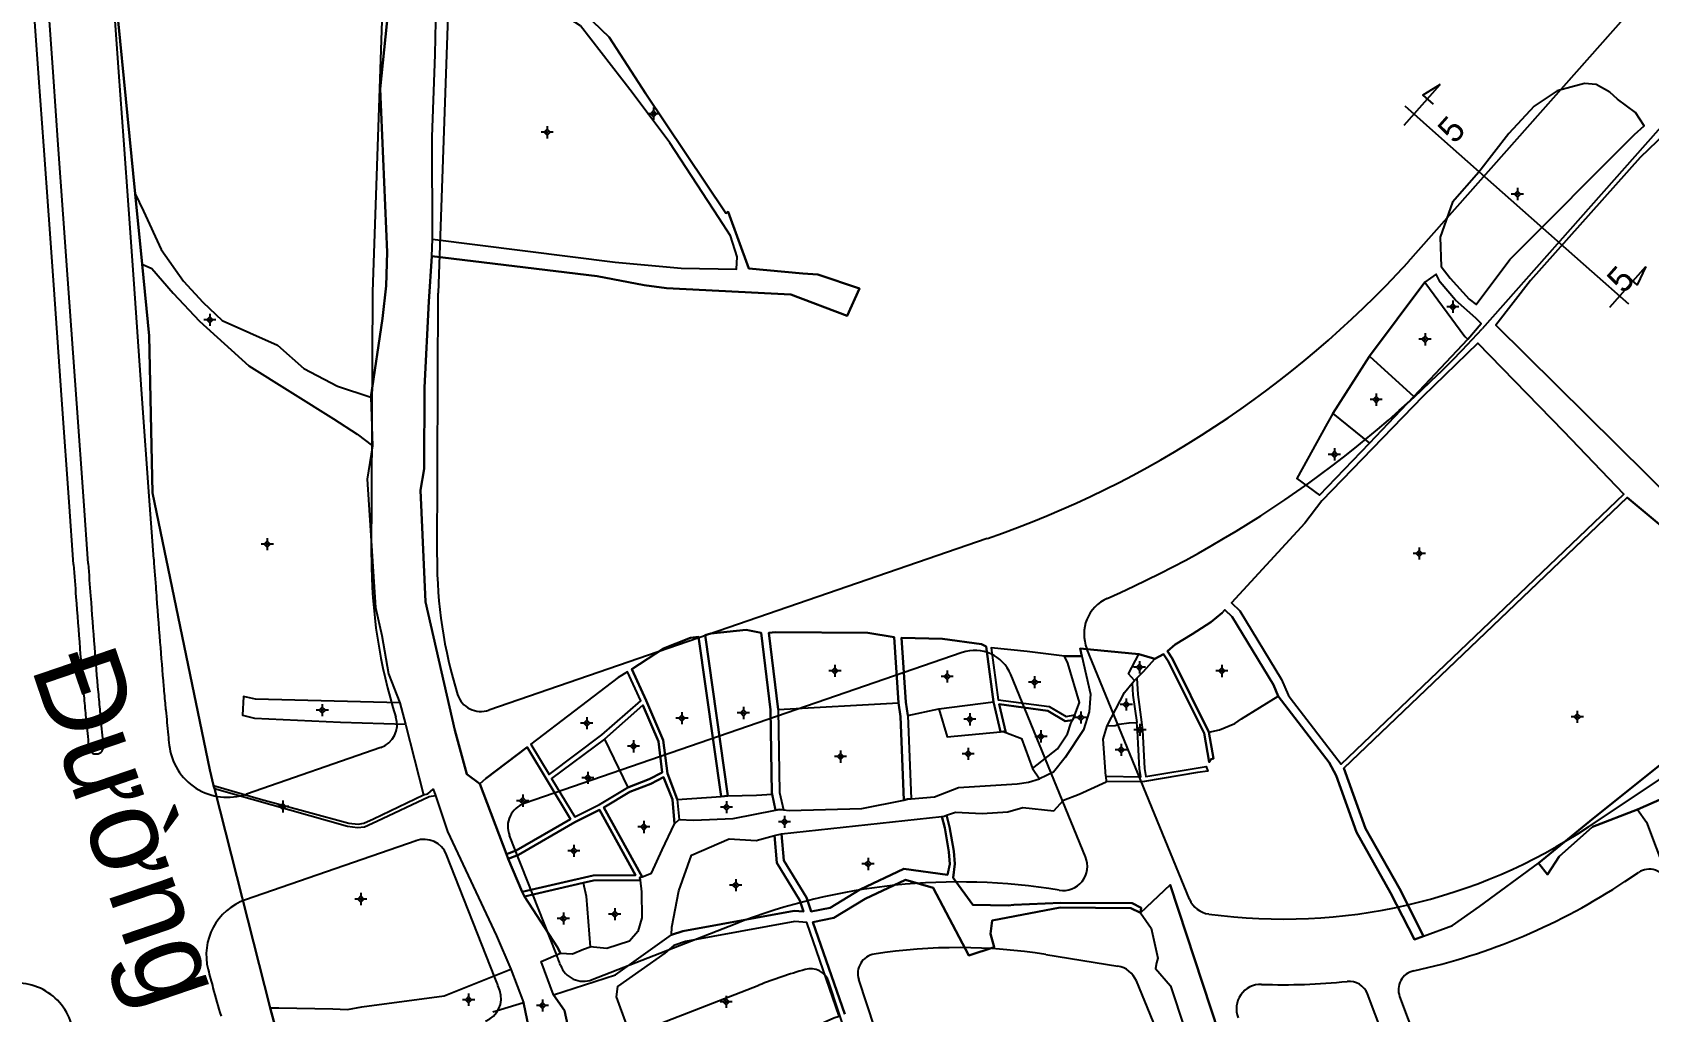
# Model space of a CAD drawing. Extents: x 548357 to 553331, y 1835329 to 1842351.
# Drawn here: x 551476 to 551808.4, y 1839455.2 to 1839656.6 of the extents above; entities that cross this region are included whole.
import ezdxf

# ---------------------------------------------------------------- set-up
doc = ezdxf.new("R2010")
doc.units = 0
for name, color, linetype in [('Level 1', 7, 'Continuous'), ('Level 10', 7, 'Continuous'), ('Level 11', 7, 'Continuous'), ('Level 2', 7, 'Continuous'), ('Level 30', 7, 'Continuous'), ('Level 5', 7, 'Continuous')]:
    doc.layers.add(name, color=color, linetype=linetype)

msp = doc.modelspace()

# ---------------------------------------------------------------- linework, layer by layer
at = {"layer": 'Level 1'}
for points in [[(551758.08, 1839637.57), (551765.46, 1839645.9)], [(551765.46, 1839645.9), (551761.91, 1839643.73), (551764.03, 1839641.85)], [(551758.2, 1839641.52), (551765.78, 1839634.81)], [(551765.78, 1839634.81), (551796.69, 1839607.44)], [(551800.36, 1839600.13), (551807.75, 1839608.47)], [(551807.75, 1839608.47), (551806.02, 1839604.68), (551803.9, 1839606.56)], [(551804.27, 1839600.73), (551796.69, 1839607.44)], [(551773.2, 1839309.65), (551768.13, 1839319.25), (551762.78, 1839333.56), (551761.71, 1839340.26), (551758.38, 1839346.29), (551752.91, 1839362.25), (551751.38, 1839366.95), (551748.32, 1839376.63), (551745.12, 1839385.58), (551740.93, 1839396.21), (551737.04, 1839406.44), (551729.29, 1839424.25), (551729.06, 1839425.06), (551728.59, 1839424.83), (551728.34, 1839425.44), (551709.95, 1839481.35), (551703.86, 1839475.55)], [(551703.86, 1839475.55), (551706.05, 1839472.39), (551707.45, 1839466.26), (551707.18, 1839465.28), (551706.95, 1839464.12), (551710.01, 1839460.55), (551712.89, 1839451.82), (551718.78, 1839437.7), (551728.77, 1839412.98), (551731.64, 1839406.26), (551735.53, 1839394.16), (551737.2, 1839389.34), (551742.03, 1839376.53), (551742.72, 1839374.22), (551745.03, 1839370.38), (551749.67, 1839355.76), (551755.08, 1839340.78), (551757.58, 1839334.17), (551762.74, 1839319.23), (551768.91, 1839304.4)]]:
    msp.add_lwpolyline(points, dxfattribs=at)
at = {"layer": 'Level 10'}
for p, q in [((551497.14, 1839623.41), (551498.56, 1839608.95)), ((551558.17, 1839610.63), (551558.25, 1839614.11)), ((551750.99, 1839590.03), (551762.36, 1839605.23)), ((551760.08, 1839581.77), (551771.16, 1839593.51)), ((551743.39, 1839578.22), (551750.99, 1839590.03)), ((551750.99, 1839590.03), (551760.08, 1839581.77)), ((551545.61, 1839581.62), (551545.97, 1839571.58)), ((551750.95, 1839572.15), (551760.08, 1839581.77)), ((551743.39, 1839578.22), (551750.95, 1839572.15)), ((551688.26, 1839528.33), (551691.81, 1839528.35)), ((551703.54, 1839528.74), (551706.81, 1839527.77)), ((551702.16, 1839522.79), (551702.62, 1839523.37)), ((551702.62, 1839523.37), (551703.09, 1839523.84)), ((551551.56, 1839518.76), (551552.74, 1839514.39)), ((551629.37, 1839517.38), (551654.08, 1839518.77)), ((551662.42, 1839517.52), (551673.65, 1839518.96)), ((551673.65, 1839518.96), (551675.11, 1839512.8)), ((551656, 1839516.17), (551662.42, 1839517.52)), ((551656, 1839516.17), (551656.71, 1839498.98)), ((551552.74, 1839514.39), (551556.45, 1839499.84)), ((551593.64, 1839511.3), (551598.43, 1839501.34)), ((551681.63, 1839505.22), (551683.07, 1839503.13)), ((551513.28, 1839501.74), (551513.44, 1839501.12)), ((551568, 1839502.06), (551573.48, 1839487.6)), ((551696.75, 1839503.66), (551696.84, 1839502.52)), ((551513.44, 1839501.12), (551524.93, 1839456.01)), ((551608.61, 1839498.85), (551617.64, 1839499.52)), ((551608.61, 1839498.85), (551608.99, 1839494.73)), ((551628.1, 1839500), (551628.83, 1839496.67)), ((551806.04, 1839496.78), (551811.19, 1839499.06)), ((551630.07, 1839491.84), (551662.99, 1839495.37)), ((551608.07, 1839493.87), (551608.99, 1839494.73)), ((551628.6, 1839491.46), (551630.07, 1839491.84)), ((551573.48, 1839487.6), (551573.86, 1839486.67)), ((551573.86, 1839486.67), (551576.75, 1839479.87)), ((551577.23, 1839478.95), (551589.28, 1839481.7)), ((551576.75, 1839479.87), (551577.23, 1839478.95)), ((551574.4, 1839463.99), (551576.98, 1839457.1)), ((551524.93, 1839456.01), (551526.1, 1839451.41)), ((551570.69, 1839455.22), (551576.98, 1839457.1))]:
    msp.add_line(p, q, dxfattribs=at)
for points in [[(551479.81, 1840023.44), (551480.74, 1840010.77), (551477.22, 1839978.92), (551483.27, 1839963.7), (551476.42, 1839931.55), (551476.11, 1839895.58), (551484.22, 1839892.81), (551484.63, 1839886.48), (551479.83, 1839879.33), (551490.86, 1839857.05), (551485.3, 1839817.97), (551487.21, 1839774.56), (551491.07, 1839731.13), (551491.72, 1839678.58), (551497.14, 1839623.41)], [(551559.44, 1839662.09), (551579.17, 1839667.27), (551584.25, 1839669.57), (551585.78, 1839671.88), (551591.03, 1839681.43), (551593.88, 1839678.86), (551586.63, 1839667.74), (551584.56, 1839665.36), (551594.64, 1839655.66), (551602.13, 1839644), (551618.63, 1839619.43), (551619.09, 1839619.69), (551623.31, 1839608.05), (551634.43, 1839607.03), (551637.54, 1839606.83), (551646.06, 1839603.96), (551643.54, 1839598.36), (551631.99, 1839602.72), (551606.38, 1839603.99), (551601.81, 1839604.62), (551592.11, 1839606.48), (551558.17, 1839610.63)], [(551545.61, 1839581.62), (551548.03, 1839597.77), (551548.78, 1839604.47), (551548.95, 1839611.41), (551547.53, 1839645.03), (551551.03, 1839679.17)], [(551589.28, 1839481.7), (551577.23, 1839478.95), (551576.75, 1839479.87), (551591.3, 1839483.21), (551600.05, 1839483.3), (551592.65, 1839496.73), (551587.56, 1839494.23), (551575.93, 1839487.46), (551573.86, 1839486.67), (551573.48, 1839487.6), (551575.49, 1839488.36), (551586.64, 1839494.85), (551577.73, 1839509.65), (551569.23, 1839503.2), (551568, 1839502.06), (551565.35, 1839504.07), (551562.85, 1839513.14), (551556.86, 1839539.49), (551555.78, 1839562.46), (551556.54, 1839566.86), (551556.65, 1839583.62), (551557.53, 1839601.3), (551558.17, 1839610.63), (551592.11, 1839606.48), (551601.81, 1839604.62), (551606.38, 1839603.99), (551631.99, 1839602.72), (551643.54, 1839598.36), (551646.06, 1839603.96), (551637.54, 1839606.83), (551634.43, 1839607.03), (551623.31, 1839608.05), (551619.09, 1839619.69), (551618.63, 1839619.43), (551602.13, 1839644), (551594.64, 1839655.66), (551584.56, 1839665.36)], [(551558.25, 1839614.11), (551595.82, 1839609.35), (551609.39, 1839608.11), (551620.82, 1839607.94), (551620.92, 1839610.43), (551619.58, 1839614.81), (551617.16, 1839618.46), (551607.09, 1839633.9), (551599.31, 1839644.22), (551588.7, 1839657.95), (551579.17, 1839664.2), (551558.96, 1839658.89)], [(551558.25, 1839614.11), (551558.22, 1839635.11), (551558.83, 1839652.04), (551558.96, 1839658.89)], [(551831.07, 1839654.38), (551806.6, 1839630.9), (551784.08, 1839605.61), (551776.94, 1839596.39), (551832.86, 1839541.12)], [(551831.07, 1839654.38), (551806.6, 1839630.9), (551784.08, 1839605.61), (551776.94, 1839596.39), (551832.86, 1839541.12), (551839.22, 1839536.63), (551842.54, 1839536.8)], [(551807.43, 1839637.42), (551805.63, 1839640.15), (551801.92, 1839642.89), (551800.36, 1839644.32), (551797.58, 1839645.91), (551795.18, 1839646.11), (551789.58, 1839644.57), (551784.85, 1839641.44), (551779.63, 1839635.84), (551773.43, 1839627.88), (551768.04, 1839621.68), (551765.46, 1839614.51), (551765.67, 1839608.46), (551767.54, 1839606.08), (551771.42, 1839601.73), (551772.92, 1839600.63), (551779.81, 1839609.91), (551805.43, 1839635.62), (551807.43, 1839637.42)], [(551497.14, 1839623.41), (551498.85, 1839619.83), (551502.48, 1839611.94), (551507.09, 1839605.47), (551511.04, 1839601.11), (551515.02, 1839597.35), (551526.43, 1839592.27), (551531.85, 1839587.52), (551538.72, 1839583.88), (551545.61, 1839581.62)], [(551498.56, 1839608.95), (551500.58, 1839608.08), (551504.93, 1839602.97), (551510.35, 1839597.24), (551520.48, 1839588.08), (551537.91, 1839577.12), (551542.76, 1839574.02), (551545.97, 1839571.58)], [(551498.56, 1839608.95), (551500.01, 1839594.2), (551500.73, 1839561.96), (551512.46, 1839504.96), (551513.28, 1839501.74)], [(551558.17, 1839610.63), (551557.53, 1839601.3), (551556.65, 1839583.62), (551556.54, 1839566.86), (551555.78, 1839562.46), (551556.86, 1839539.49), (551562.85, 1839513.14), (551565.35, 1839504.07), (551568, 1839502.06)], [(551771.16, 1839593.51), (551773.93, 1839596.76), (551772.79, 1839597.86), (551768.61, 1839601.55), (551765.49, 1839605.25), (551764.69, 1839606.89), (551762.36, 1839605.23)], [(551762.36, 1839605.23), (551770.53, 1839594.05), (551771.16, 1839593.51)], [(551803.23, 1839561.63), (551790.91, 1839574.54), (551773.25, 1839592.71), (551761.89, 1839581.77), (551741.16, 1839560.3), (551737.68, 1839555.69), (551722.6, 1839539.33), (551724.31, 1839537.66), (551732.88, 1839523.56), (551734.24, 1839520.37), (551734.61, 1839519.78), (551745.11, 1839506.16), (551803.23, 1839561.63)], [(551743.39, 1839578.22), (551742.23, 1839576.17), (551735.98, 1839564.86), (551740.7, 1839561.47), (551750.95, 1839572.15)], [(551545.97, 1839571.58), (551544.82, 1839564.76), (551546.53, 1839538.36), (551547.87, 1839532.57), (551549.22, 1839524.69), (551551.56, 1839518.76)], [(551830.4, 1839538.88), (551803.97, 1839560.95), (551745.7, 1839505.34)], [(551762.06, 1839470.77), (551757.1, 1839480.54), (551750.14, 1839492.91), (551745.7, 1839505.34), (551803.97, 1839560.95), (551830.4, 1839538.88), (551837.68, 1839532.9), (551839.73, 1839530.55), (551841.6, 1839526.43), (551835.38, 1839517.34), (551818.28, 1839512), (551796.27, 1839494.4), (551785.68, 1839485.78)], [(551745.7, 1839505.34), (551750.14, 1839492.91), (551757.1, 1839480.54), (551762.06, 1839470.77), (551760.18, 1839470.07), (551755.3, 1839479.65), (551748.28, 1839492.18), (551744.11, 1839503.83), (551742.65, 1839506.49), (551732.2, 1839520.15), (551731.24, 1839522.42), (551722.73, 1839536.4), (551721.23, 1839537.87), (551720.64, 1839537.25), (551718.32, 1839535.33), (551714.5, 1839532.89), (551710.99, 1839530.73), (551709.45, 1839529.36), (551710.44, 1839527.8), (551717.95, 1839512.74), (551718.9, 1839507.31), (551718.42, 1839507.13), (551718.01, 1839506.55), (551716.98, 1839512.48), (551709.57, 1839527.3), (551708.63, 1839528.78), (551706.81, 1839527.77), (551703.54, 1839528.74), (551691.49, 1839529.89), (551691.81, 1839528.35), (551688.26, 1839528.33), (551680.58, 1839529.29), (551673.18, 1839530.04), (551674.61, 1839519.39), (551685.1, 1839518.01), (551688.58, 1839515.93), (551690.39, 1839516.27), (551690.19, 1839515.73), (551689.89, 1839515.17), (551688.37, 1839514.97), (551684.79, 1839517.11), (551674.79, 1839518.48), (551676.17, 1839512.64), (551675.61, 1839512.85), (551675.11, 1839512.8), (551673.65, 1839518.96), (551672.13, 1839530.34), (551671.17, 1839530.78), (551663.15, 1839531.9), (551654.72, 1839532.13), (551655.58, 1839518.89), (551656, 1839516.17), (551656.71, 1839498.98), (551655.96, 1839498.91), (551655.22, 1839498.76), (551654.51, 1839515.94), (551654.08, 1839518.77), (551653.21, 1839532.27), (551647.77, 1839533.16), (551628.78, 1839533.3), (551627.45, 1839533.12), (551629.37, 1839517.38), (551629.66, 1839500.34), (551630.46, 1839496.73), (551629.62, 1839496.82), (551628.83, 1839496.67), (551628.1, 1839500), (551628.06, 1839500.15), (551627.77, 1839517.28), (551625.83, 1839533.15), (551622.76, 1839533.74), (551615.48, 1839533.01), (551614.37, 1839532.66), (551619.04, 1839499.59), (551618.34, 1839499.57), (551617.64, 1839499.52), (551613, 1839532.34), (551611.36, 1839532.14), (551605.8, 1839529.91), (551599.25, 1839525.64), (551602.2, 1839519.26), (551605.73, 1839511.07), (551606.57, 1839504.25), (551608.6, 1839498.92), (551608.61, 1839498.85), (551608.99, 1839494.73), (551608.07, 1839493.87), (551607.6, 1839498.9), (551605.81, 1839503.44), (551603.2, 1839502.12), (551598.87, 1839500.44), (551593.53, 1839497.21), (551601.36, 1839482.99), (551600.89, 1839482.81), (551600.95, 1839482.31), (551591.42, 1839482.21), (551589.28, 1839481.7)], [(551717.95, 1839512.74), (551710.44, 1839527.8), (551709.45, 1839529.36), (551710.99, 1839530.73), (551714.5, 1839532.89), (551718.32, 1839535.33), (551720.64, 1839537.25), (551721.23, 1839537.87), (551722.73, 1839536.4), (551731.24, 1839522.42), (551732.2, 1839520.15)], [(551608.61, 1839498.85), (551608.6, 1839498.92), (551606.57, 1839504.25), (551605.73, 1839511.07), (551602.2, 1839519.26), (551599.25, 1839525.64), (551605.8, 1839529.91), (551611.36, 1839532.14), (551613, 1839532.34), (551617.64, 1839499.52)], [(551619.04, 1839499.59), (551614.37, 1839532.66), (551615.48, 1839533.01), (551622.76, 1839533.74), (551625.83, 1839533.15), (551627.77, 1839517.28), (551628.06, 1839500.15), (551628.1, 1839500)], [(551629.37, 1839517.38), (551627.45, 1839533.12), (551628.78, 1839533.3), (551647.77, 1839533.16), (551653.21, 1839532.27), (551654.08, 1839518.77)], [(551656, 1839516.17), (551655.58, 1839518.89), (551654.72, 1839532.13), (551663.15, 1839531.9), (551671.17, 1839530.78), (551672.13, 1839530.34), (551673.65, 1839518.96)], [(551688.26, 1839528.33), (551680.58, 1839529.29), (551673.18, 1839530.04), (551674.61, 1839519.39), (551685.1, 1839518.01), (551688.58, 1839515.93), (551690.39, 1839516.27)], [(551691.81, 1839528.35), (551693.56, 1839520.51), (551693.33, 1839516.92), (551692.13, 1839513.19), (551688.35, 1839507.53), (551685.97, 1839504.49), (551683.07, 1839503.13)], [(551690.39, 1839516.27), (551691.31, 1839518.79), (551688.9, 1839526.93), (551688.26, 1839528.33)], [(551691.81, 1839528.35), (551691.49, 1839529.89), (551703.54, 1839528.74)], [(551702.62, 1839523.37), (551701.37, 1839524.74), (551703.54, 1839528.74)], [(551706.81, 1839527.77), (551708.63, 1839528.78), (551709.57, 1839527.3), (551716.98, 1839512.48), (551718.01, 1839506.55), (551718.42, 1839507.13), (551718.9, 1839507.31), (551717.95, 1839512.74)], [(551601.14, 1839519.18), (551598.39, 1839525.11), (551596.43, 1839523.97), (551578.53, 1839510.26), (551582.27, 1839503.99), (551593.1, 1839512.15), (551601.14, 1839519.18)], [(551703.09, 1839523.84), (551704.45, 1839525.18), (551706.81, 1839527.77)], [(551703.09, 1839523.84), (551703.31, 1839520.43), (551704.09, 1839514.75), (551704.26, 1839513.14), (551704.68, 1839505.23), (551704.96, 1839503.6), (551717.4, 1839505.67), (551717.69, 1839504.73), (551715.57, 1839504.43), (551704.66, 1839502.58), (551696.84, 1839502.52)], [(551697, 1839514.03), (551700.61, 1839520.88), (551702.16, 1839522.79)], [(551702.16, 1839522.79), (551702.31, 1839520.35), (551703.09, 1839514.68)], [(551551.56, 1839518.76), (551521.89, 1839519.49), (551519.4, 1839520.07), (551519.21, 1839516.2), (551521.7, 1839515.57), (551539.34, 1839514.74), (551552.74, 1839514.39)], [(551593.64, 1839511.3), (551601.54, 1839518.27), (551604.75, 1839510.81), (551605.54, 1839504.43), (551602.81, 1839503.05), (551598.43, 1839501.34)], [(551654.08, 1839518.77), (551654.51, 1839515.94), (551655.22, 1839498.76)], [(551676.17, 1839512.64), (551674.79, 1839518.48), (551684.79, 1839517.11), (551688.37, 1839514.97), (551689.89, 1839515.17)], [(551717.95, 1839512.74), (551720.13, 1839513.19), (551723.26, 1839514.52), (551724.64, 1839515.47), (551732.2, 1839520.15)], [(551732.2, 1839520.15), (551742.65, 1839506.49), (551744.11, 1839503.83), (551748.28, 1839492.18), (551755.3, 1839479.65), (551760.18, 1839470.07), (551762.06, 1839470.77)], [(551629.37, 1839517.38), (551629.66, 1839500.34), (551630.46, 1839496.73)], [(551662.42, 1839517.52), (551664.14, 1839511.76), (551675.11, 1839512.8)], [(551681.63, 1839505.22), (551686.81, 1839509.29), (551688.88, 1839512.38), (551689.51, 1839514.47), (551689.89, 1839515.17)], [(551689.89, 1839515.17), (551690.19, 1839515.73), (551690.39, 1839516.27)], [(551675.11, 1839512.8), (551675.61, 1839512.85), (551676.17, 1839512.64)], [(551676.17, 1839512.64), (551679.41, 1839511.41), (551681.63, 1839505.22)], [(551696.75, 1839503.66), (551696.18, 1839511.25), (551697, 1839514.03)], [(551696.75, 1839503.66), (551703.96, 1839503.53), (551703.68, 1839505.11), (551703.26, 1839513.06), (551703.09, 1839514.68)], [(551697, 1839514.03), (551698.63, 1839514.1), (551699.43, 1839514.33), (551701.56, 1839514.61), (551703.09, 1839514.68)], [(551811.19, 1839499.06), (551806.04, 1839496.78), (551796.8, 1839493.28), (551789.95, 1839487.18), (551787.54, 1839483.48), (551785.68, 1839485.78), (551796.27, 1839494.4), (551818.28, 1839512)], [(551568, 1839502.06), (551569.23, 1839503.2), (551577.73, 1839509.65), (551586.64, 1839494.85), (551575.49, 1839488.36), (551573.48, 1839487.6)], [(551593.64, 1839511.3), (551582.78, 1839503.18), (551587.52, 1839495.32), (551592.62, 1839497.83), (551598.43, 1839501.34)], [(551513.28, 1839501.74), (551522.93, 1839498.96), (551532.54, 1839496.3), (551541.07, 1839494.03), (551542.97, 1839493.77), (551544.17, 1839493.97), (551546.14, 1839494.88), (551556.45, 1839499.84)], [(551601.36, 1839482.99), (551593.53, 1839497.21), (551598.87, 1839500.44), (551603.2, 1839502.12), (551605.81, 1839503.44), (551607.6, 1839498.9), (551608.07, 1839493.87)], [(551656.71, 1839498.98), (551661.54, 1839499.45), (551666.46, 1839501.33), (551678.5, 1839502.12), (551680.83, 1839502.44), (551683.07, 1839503.13)], [(551663.95, 1839495.64), (551665.81, 1839496.29), (551671.33, 1839495.96), (551676.57, 1839496.35), (551679.67, 1839497.25), (551686.03, 1839496.51), (551688, 1839498.7), (551691.22, 1839500), (551696.84, 1839502.52)], [(551513.44, 1839501.12), (551540.78, 1839493.41), (551542.83, 1839493.13), (551544.33, 1839493.26), (551546.84, 1839494.4), (551557.57, 1839499.49), (551558.87, 1839499.67)], [(551556.45, 1839499.84), (551557.34, 1839500.03), (551558.43, 1839500.97), (551558.87, 1839499.67)], [(551558.87, 1839499.67), (551561.34, 1839492.3), (551571.42, 1839470.84), (551574.4, 1839463.99)], [(551617.64, 1839499.52), (551618.34, 1839499.57), (551619.04, 1839499.59)], [(551619.04, 1839499.59), (551624.93, 1839499.77), (551628.1, 1839500)], [(551630.46, 1839496.73), (551631.59, 1839496.61), (551646.59, 1839497.03), (551655.22, 1839498.76)], [(551655.22, 1839498.76), (551655.96, 1839498.91), (551656.71, 1839498.98)], [(551573.86, 1839486.67), (551575.93, 1839487.46), (551587.56, 1839494.23), (551592.65, 1839496.73), (551600.05, 1839483.3), (551591.3, 1839483.21), (551576.75, 1839479.87)], [(551589.67, 1839435.99), (551585.41, 1839455.5), (551583.14, 1839458.67), (551595.88, 1839462.79), (551607.41, 1839471.03), (551609.73, 1839471.78), (551632.66, 1839476), (551634.59, 1839475.81), (551633.83, 1839478.08), (551629.09, 1839485.86), (551628.6, 1839491.46), (551630.07, 1839491.84), (551630.55, 1839486.34), (551635.21, 1839478.72), (551636.15, 1839475.87), (551640.02, 1839476.6), (551646.24, 1839480.39), (551655.21, 1839484.63), (551664.19, 1839483.41), (551664.69, 1839485.55), (551664.48, 1839488.11), (551663.6, 1839493.03), (551662.99, 1839495.37), (551663.48, 1839495.47), (551663.95, 1839495.64), (551664.58, 1839493.27), (551665.48, 1839488.22), (551665.69, 1839485.63), (551665.37, 1839482.77), (551669.37, 1839477.22), (551676.68, 1839477.09), (551677.8, 1839477.21), (551687.47, 1839477.65), (551702.13, 1839477.54), (551703.99, 1839476.6), (551703.86, 1839475.55), (551701.89, 1839476.54), (551687.38, 1839476.65), (551673.39, 1839473.98), (551673.02, 1839471.24), (551673.76, 1839468.49), (551668.57, 1839466.78), (551661.25, 1839480.71), (551655.55, 1839482.37), (551647.28, 1839478.45), (551640.84, 1839474.52), (551636.48, 1839473.62), (551643.05, 1839454.76)], [(551608.99, 1839494.73), (551611.93, 1839494.59), (551620.08, 1839494.96), (551628.83, 1839496.67)], [(551628.83, 1839496.67), (551629.62, 1839496.82), (551630.46, 1839496.73)], [(551662.99, 1839495.37), (551663.6, 1839493.03), (551664.48, 1839488.11), (551664.69, 1839485.55), (551664.19, 1839483.41), (551655.21, 1839484.63), (551646.24, 1839480.39), (551640.02, 1839476.6), (551636.15, 1839475.87), (551635.21, 1839478.72), (551630.55, 1839486.34), (551630.07, 1839491.84)], [(551662.99, 1839495.37), (551663.48, 1839495.47), (551663.95, 1839495.64)], [(551703.86, 1839475.55), (551703.99, 1839476.6), (551702.13, 1839477.54), (551687.47, 1839477.65), (551677.8, 1839477.21), (551676.68, 1839477.09), (551669.37, 1839477.22), (551665.37, 1839482.77), (551665.69, 1839485.63), (551665.48, 1839488.22), (551664.58, 1839493.27), (551663.95, 1839495.64)], [(551785.68, 1839485.78), (551787.54, 1839483.48), (551789.95, 1839487.18), (551796.8, 1839493.28), (551806.04, 1839496.78)], [(551806.04, 1839496.78), (551807.94, 1839494.23), (551813.91, 1839478.36), (551823.21, 1839453.24), (551826.45, 1839442.84), (551829.64, 1839431.29), (551845.39, 1839376.79), (551850.78, 1839357.52)], [(551601.36, 1839482.99), (551603.33, 1839483.74), (551605.48, 1839488.49), (551608.07, 1839493.87)], [(551628.6, 1839491.46), (551629.09, 1839485.86), (551633.83, 1839478.08), (551634.59, 1839475.81), (551632.66, 1839476), (551609.73, 1839471.78), (551607.41, 1839471.03)], [(551607.41, 1839471.03), (551607.47, 1839472.64), (551608.93, 1839480.12), (551611.52, 1839487.42), (551619.25, 1839490.81), (551624.84, 1839490.46), (551628.6, 1839491.46)], [(551762.06, 1839470.77), (551767.99, 1839472.98), (551773.58, 1839476.89), (551785.68, 1839485.78)], [(551589.28, 1839481.7), (551591.42, 1839482.21), (551600.95, 1839482.31)], [(551589.28, 1839481.7), (551589.86, 1839479), (551590.68, 1839468.58)], [(551600.95, 1839482.31), (551601.26, 1839479.9), (551601.35, 1839474.54), (551600.49, 1839471.75), (551598.81, 1839469.74), (551594.12, 1839468.24), (551590.68, 1839468.58)], [(551600.95, 1839482.31), (551600.89, 1839482.81), (551601.36, 1839482.99)], [(551643.05, 1839454.76), (551636.48, 1839473.62), (551640.84, 1839474.52), (551647.28, 1839478.45), (551655.55, 1839482.37), (551661.25, 1839480.71), (551668.57, 1839466.78), (551673.76, 1839468.49), (551673.02, 1839471.24), (551673.39, 1839473.98), (551687.38, 1839476.65), (551701.89, 1839476.54), (551703.86, 1839475.55)], [(551577.23, 1839478.95), (551583.93, 1839468.57), (551584.61, 1839467.25)], [(551703.86, 1839475.55), (551709.95, 1839481.35), (551728.34, 1839425.44), (551728.59, 1839424.83), (551729.06, 1839425.06), (551729.29, 1839424.25), (551737.04, 1839406.44), (551740.93, 1839396.21), (551745.12, 1839385.58), (551748.32, 1839376.63), (551751.38, 1839366.95), (551752.91, 1839362.25), (551758.38, 1839346.29), (551761.71, 1839340.26), (551762.78, 1839333.56), (551768.13, 1839319.25), (551773.2, 1839309.65)], [(551703.86, 1839475.55), (551706.05, 1839472.39), (551707.45, 1839466.26), (551707.18, 1839465.28), (551706.95, 1839464.12), (551710.01, 1839460.55), (551712.89, 1839451.82), (551718.78, 1839437.7), (551728.77, 1839412.98), (551731.64, 1839406.26), (551735.53, 1839394.16), (551737.2, 1839389.34), (551742.03, 1839376.53), (551742.72, 1839374.22), (551745.03, 1839370.38), (551749.67, 1839355.76), (551755.08, 1839340.78), (551757.58, 1839334.17), (551762.74, 1839319.23), (551768.91, 1839304.4)], [(551641.92, 1839454.33), (551635.22, 1839473.59), (551632.76, 1839473.78), (551610.27, 1839469.64), (551607.92, 1839468.88), (551606.03, 1839467.28), (551596.34, 1839460.41), (551596.08, 1839458.29), (551598.18, 1839452.44), (551602.68, 1839446.26), (551604.84, 1839442.2), (551605.26, 1839441.48), (551607.33, 1839440.72), (551612.04, 1839441.09), (551640.82, 1839453.95), (551641.92, 1839454.33)], [(551583.14, 1839458.67), (551595.88, 1839462.79), (551607.41, 1839471.03)], [(551584.61, 1839467.25), (551587.09, 1839467.1), (551589.36, 1839468.11), (551590.68, 1839468.58)], [(551583.14, 1839458.67), (551580.63, 1839465.55), (551584.61, 1839467.25)], [(551524.93, 1839456.01), (551526.71, 1839456.04), (551537.76, 1839455.79), (551540.82, 1839455.68), (551543.73, 1839456.21), (551560.68, 1839458.52), (551574.4, 1839463.99)], [(551583.14, 1839458.67), (551585.41, 1839455.5), (551589.67, 1839435.99), (551591.53, 1839425.56), (551591.53, 1839425.55), (551594.4, 1839409.47), (551597.17, 1839394.4), (551602.25, 1839378.1), (551606.37, 1839367.68), (551605.81, 1839367.43), (551608.41, 1839362.11), (551613.72, 1839349.95), (551615.71, 1839344.92), (551615.04, 1839344.53), (551617.98, 1839335.84), (551618.84, 1839336.23), (551622.83, 1839327.13), (551626.94, 1839317.53)], [(551627.99, 1839236.17), (551628.14, 1839237.31), (551628.57, 1839243.77), (551627.36, 1839260.05), (551625.27, 1839267.83), (551623.27, 1839274.68), (551621.84, 1839286.15), (551612.29, 1839326.34), (551608.03, 1839338.52), (551602.44, 1839353.1), (551595.54, 1839369.9), (551590.08, 1839387.95), (551586.38, 1839404.63), (551584.36, 1839418.49), (551583.27, 1839426.73), (551576.98, 1839457.1)]]:
    msp.add_lwpolyline(points, dxfattribs=at)
for points in [[(551805.43, 1839635.62), (551807.43, 1839637.42), (551805.63, 1839640.15), (551801.92, 1839642.89), (551800.36, 1839644.32), (551797.58, 1839645.91), (551795.18, 1839646.11), (551789.58, 1839644.57), (551784.85, 1839641.44), (551779.63, 1839635.84), (551773.43, 1839627.88), (551768.04, 1839621.68), (551765.46, 1839614.51), (551765.67, 1839608.46), (551767.54, 1839606.08), (551771.42, 1839601.73), (551772.92, 1839600.63), (551779.81, 1839609.91)], [(551771.16, 1839593.51), (551773.93, 1839596.76), (551772.79, 1839597.86), (551768.61, 1839601.55), (551765.49, 1839605.25), (551764.69, 1839606.89), (551762.36, 1839605.23), (551750.99, 1839590.03), (551743.39, 1839578.22), (551742.23, 1839576.17), (551735.98, 1839564.86), (551740.7, 1839561.47), (551750.95, 1839572.15), (551760.08, 1839581.77)], [(551745.11, 1839506.16), (551803.23, 1839561.63), (551790.91, 1839574.54), (551773.25, 1839592.71), (551761.89, 1839581.77), (551741.16, 1839560.3), (551737.68, 1839555.69), (551722.6, 1839539.33), (551724.31, 1839537.66), (551732.88, 1839523.56), (551734.24, 1839520.37), (551734.61, 1839519.78)], [(551593.1, 1839512.15), (551601.14, 1839519.18), (551598.39, 1839525.11), (551596.43, 1839523.97), (551578.53, 1839510.26), (551582.27, 1839503.99)], [(551601.54, 1839518.27), (551593.64, 1839511.3), (551582.78, 1839503.18), (551587.52, 1839495.32), (551592.62, 1839497.83), (551598.43, 1839501.34), (551602.81, 1839503.05), (551605.54, 1839504.43), (551604.75, 1839510.81)], [(551640.82, 1839453.95), (551641.92, 1839454.33), (551635.22, 1839473.59), (551632.76, 1839473.78), (551610.27, 1839469.64), (551607.92, 1839468.88), (551606.03, 1839467.28), (551596.34, 1839460.41), (551596.08, 1839458.29), (551598.18, 1839452.44), (551602.68, 1839446.26), (551604.84, 1839442.2), (551605.26, 1839441.48), (551607.33, 1839440.72), (551612.04, 1839441.09)]]:
    msp.add_lwpolyline(points, close=True, dxfattribs=at)
at = {"layer": 'Level 11'}
for p, q in [((551603.73, 1839641.15), (551603.73, 1839640.53)), ((551603.11, 1839639.9), (551602.48, 1839639.9)), ((551603.73, 1839640.53), (551603.11, 1839639.9)), ((551603.11, 1839639.9), (551603.73, 1839639.27)), ((551604.35, 1839639.9), (551603.73, 1839640.53)), ((551603.73, 1839639.27), (551604.35, 1839639.9)), ((551603.73, 1839639.27), (551603.73, 1839638.65)), ((551604.98, 1839639.9), (551604.35, 1839639.9)), ((551581.23, 1839636.07), (551580.6, 1839636.07)), ((551581.85, 1839636.69), (551581.23, 1839636.07)), ((551581.23, 1839636.07), (551581.85, 1839635.45)), ((551581.85, 1839637.32), (551581.85, 1839636.69)), ((551582.47, 1839636.07), (551581.85, 1839636.69)), ((551581.85, 1839635.45), (551582.47, 1839636.07)), ((551581.85, 1839635.45), (551581.85, 1839634.82)), ((551583.1, 1839636.07), (551582.47, 1839636.07)), ((551781.37, 1839624.62), (551781.37, 1839623.99)), ((551780.75, 1839623.37), (551780.12, 1839623.37)), ((551781.37, 1839623.99), (551780.75, 1839623.37)), ((551780.75, 1839623.37), (551781.37, 1839622.75)), ((551781.99, 1839623.37), (551781.37, 1839623.99)), ((551781.37, 1839622.75), (551781.99, 1839623.37)), ((551781.37, 1839622.75), (551781.37, 1839622.12)), ((551782.62, 1839623.37), (551781.99, 1839623.37)), ((551768.09, 1839601.45), (551768.09, 1839600.83)), ((551512.49, 1839598.11), (551511.87, 1839597.49)), ((551512.49, 1839598.74), (551512.49, 1839598.11)), ((551513.11, 1839597.49), (551512.49, 1839598.11)), ((551767.47, 1839600.2), (551766.84, 1839600.2)), ((551768.09, 1839600.83), (551767.47, 1839600.2)), ((551767.47, 1839600.2), (551768.09, 1839599.57)), ((551768.71, 1839600.2), (551768.09, 1839600.83)), ((551768.09, 1839599.57), (551768.71, 1839600.2)), ((551768.09, 1839599.57), (551768.09, 1839598.95)), ((551769.34, 1839600.2), (551768.71, 1839600.2)), ((551511.87, 1839597.49), (551511.24, 1839597.49)), ((551511.87, 1839597.49), (551512.49, 1839596.87)), ((551512.49, 1839596.87), (551513.11, 1839597.49)), ((551512.49, 1839596.87), (551512.49, 1839596.24)), ((551513.74, 1839597.49), (551513.11, 1839597.49)), ((551762.37, 1839594.75), (551762.37, 1839594.13)), ((551761.75, 1839593.5), (551761.12, 1839593.5)), ((551762.37, 1839594.13), (551761.75, 1839593.5)), ((551761.75, 1839593.5), (551762.37, 1839592.87)), ((551762.99, 1839593.5), (551762.37, 1839594.13)), ((551762.37, 1839592.87), (551762.99, 1839593.5)), ((551762.37, 1839592.87), (551762.37, 1839592.25)), ((551763.62, 1839593.5), (551762.99, 1839593.5)), ((551752.34, 1839581.71), (551751.71, 1839581.09)), ((551752.34, 1839582.34), (551752.34, 1839581.71)), ((551752.97, 1839581.09), (551752.34, 1839581.71)), ((551751.71, 1839581.09), (551751.09, 1839581.09)), ((551751.71, 1839581.09), (551752.34, 1839580.47)), ((551752.34, 1839580.47), (551752.97, 1839581.09)), ((551752.34, 1839580.47), (551752.34, 1839579.84)), ((551753.59, 1839581.09), (551752.97, 1839581.09)), ((551743.11, 1839569.84), (551742.49, 1839569.84)), ((551743.74, 1839570.47), (551743.11, 1839569.84)), ((551743.11, 1839569.84), (551743.74, 1839569.21)), ((551743.74, 1839571.09), (551743.74, 1839570.47)), ((551744.37, 1839569.84), (551743.74, 1839570.47)), ((551743.74, 1839569.21), (551744.37, 1839569.84)), ((551743.74, 1839569.21), (551743.74, 1839568.59)), ((551744.99, 1839569.84), (551744.37, 1839569.84)), ((551523.68, 1839551.36), (551523.05, 1839551.36)), ((551524.3, 1839551.99), (551523.68, 1839551.36)), ((551523.68, 1839551.36), (551524.3, 1839550.73)), ((551524.3, 1839552.61), (551524.3, 1839551.99)), ((551524.93, 1839551.36), (551524.3, 1839551.99)), ((551524.3, 1839550.73), (551524.93, 1839551.36)), ((551525.55, 1839551.36), (551524.93, 1839551.36)), ((551524.3, 1839550.73), (551524.3, 1839550.11)), ((551760.56, 1839549.44), (551759.94, 1839549.44)), ((551761.19, 1839550.07), (551760.56, 1839549.44)), ((551760.56, 1839549.44), (551761.19, 1839548.81)), ((551761.19, 1839550.69), (551761.19, 1839550.07)), ((551761.81, 1839549.44), (551761.19, 1839550.07)), ((551761.19, 1839548.81), (551761.81, 1839549.44)), ((551761.19, 1839548.81), (551761.19, 1839548.19)), ((551762.44, 1839549.44), (551761.81, 1839549.44)), ((551640.41, 1839525.34), (551639.78, 1839525.34)), ((551641.03, 1839525.97), (551640.41, 1839525.34)), ((551640.41, 1839525.34), (551641.03, 1839524.71)), ((551641.03, 1839526.59), (551641.03, 1839525.97)), ((551641.65, 1839525.34), (551641.03, 1839525.97)), ((551641.03, 1839524.71), (551641.65, 1839525.34)), ((551641.03, 1839524.71), (551641.03, 1839524.09)), ((551642.28, 1839525.34), (551641.65, 1839525.34)), ((551664.1, 1839524.77), (551663.47, 1839524.15)), ((551664.1, 1839525.4), (551664.1, 1839524.77)), ((551664.73, 1839524.15), (551664.1, 1839524.77)), ((551703.05, 1839526.06), (551702.42, 1839526.06)), ((551703.67, 1839526.69), (551703.05, 1839526.06)), ((551703.05, 1839526.06), (551703.67, 1839525.43)), ((551703.67, 1839527.31), (551703.67, 1839526.69)), ((551704.3, 1839526.06), (551703.67, 1839526.69)), ((551703.67, 1839525.43), (551704.3, 1839526.06)), ((551703.67, 1839525.43), (551703.67, 1839524.81)), ((551704.92, 1839526.06), (551704.3, 1839526.06)), ((551719.97, 1839525.31), (551719.34, 1839525.31)), ((551720.59, 1839525.93), (551719.97, 1839525.31)), ((551719.97, 1839525.31), (551720.59, 1839524.69)), ((551720.59, 1839526.56), (551720.59, 1839525.93)), ((551721.21, 1839525.31), (551720.59, 1839525.93)), ((551720.59, 1839524.69), (551721.21, 1839525.31)), ((551721.84, 1839525.31), (551721.21, 1839525.31)), ((551663.47, 1839524.15), (551662.85, 1839524.15)), ((551663.47, 1839524.15), (551664.1, 1839523.53)), ((551664.1, 1839523.53), (551664.73, 1839524.15)), ((551664.1, 1839523.53), (551664.1, 1839522.9)), ((551665.35, 1839524.15), (551664.73, 1839524.15)), ((551681.47, 1839522.98), (551680.85, 1839522.98)), ((551682.1, 1839523.61), (551681.47, 1839522.98)), ((551681.47, 1839522.98), (551682.1, 1839522.35)), ((551682.1, 1839524.23), (551682.1, 1839523.61)), ((551682.73, 1839522.98), (551682.1, 1839523.61)), ((551682.1, 1839522.35), (551682.73, 1839522.98)), ((551682.1, 1839522.35), (551682.1, 1839521.73)), ((551683.35, 1839522.98), (551682.73, 1839522.98)), ((551720.59, 1839524.69), (551720.59, 1839524.06)), ((551535.62, 1839518.48), (551535.62, 1839517.85)), ((551700.31, 1839518.41), (551699.69, 1839518.41)), ((551700.94, 1839519.03), (551700.31, 1839518.41)), ((551700.31, 1839518.41), (551700.94, 1839517.79)), ((551700.94, 1839519.66), (551700.94, 1839519.03)), ((551701.56, 1839518.41), (551700.94, 1839519.03)), ((551700.94, 1839517.79), (551701.56, 1839518.41)), ((551702.19, 1839518.41), (551701.56, 1839518.41)), ((551534.99, 1839517.23), (551534.37, 1839517.23)), ((551535.62, 1839517.85), (551534.99, 1839517.23)), ((551534.99, 1839517.23), (551535.62, 1839516.61)), ((551536.25, 1839517.23), (551535.62, 1839517.85)), ((551535.62, 1839516.61), (551536.25, 1839517.23)), ((551535.62, 1839516.61), (551535.62, 1839515.98)), ((551536.87, 1839517.23), (551536.25, 1839517.23)), ((551589.99, 1839515.17), (551589.37, 1839514.55)), ((551589.99, 1839515.8), (551589.99, 1839515.17)), ((551590.61, 1839514.55), (551589.99, 1839515.17)), ((551608.94, 1839515.6), (551608.32, 1839515.6)), ((551609.57, 1839516.23), (551608.94, 1839515.6)), ((551608.94, 1839515.6), (551609.57, 1839514.97)), ((551609.57, 1839516.85), (551609.57, 1839516.23)), ((551610.19, 1839515.6), (551609.57, 1839516.23)), ((551609.57, 1839514.97), (551610.19, 1839515.6)), ((551609.57, 1839514.97), (551609.57, 1839514.35)), ((551610.82, 1839515.6), (551610.19, 1839515.6)), ((551621.59, 1839516.66), (551620.96, 1839516.66)), ((551622.21, 1839517.29), (551621.59, 1839516.66)), ((551621.59, 1839516.66), (551622.21, 1839516.03)), ((551622.21, 1839517.91), (551622.21, 1839517.29)), ((551622.83, 1839516.66), (551622.21, 1839517.29)), ((551622.21, 1839516.03), (551622.83, 1839516.66)), ((551622.21, 1839516.03), (551622.21, 1839515.41)), ((551623.46, 1839516.66), (551622.83, 1839516.66)), ((551668.15, 1839515.36), (551667.53, 1839515.36)), ((551668.78, 1839515.99), (551668.15, 1839515.36)), ((551668.15, 1839515.36), (551668.78, 1839514.73)), ((551668.78, 1839516.61), (551668.78, 1839515.99)), ((551669.41, 1839515.36), (551668.78, 1839515.99)), ((551668.78, 1839514.73), (551669.41, 1839515.36)), ((551670.03, 1839515.36), (551669.41, 1839515.36)), ((551690.94, 1839515.74), (551690.32, 1839515.74)), ((551691.57, 1839516.37), (551690.94, 1839515.74)), ((551690.94, 1839515.74), (551691.57, 1839515.11)), ((551691.57, 1839516.99), (551691.57, 1839516.37)), ((551692.19, 1839515.74), (551691.57, 1839516.37)), ((551691.57, 1839515.11), (551692.19, 1839515.74)), ((551691.57, 1839515.11), (551691.57, 1839514.49)), ((551692.82, 1839515.74), (551692.19, 1839515.74)), ((551700.94, 1839517.79), (551700.94, 1839517.16)), ((551793.06, 1839515.86), (551792.43, 1839515.86)), ((551793.68, 1839516.49), (551793.06, 1839515.86)), ((551793.06, 1839515.86), (551793.68, 1839515.23)), ((551793.68, 1839517.11), (551793.68, 1839516.49)), ((551794.31, 1839515.86), (551793.68, 1839516.49)), ((551793.68, 1839515.23), (551794.31, 1839515.86)), ((551793.68, 1839515.23), (551793.68, 1839514.61)), ((551794.93, 1839515.86), (551794.31, 1839515.86)), ((551589.37, 1839514.55), (551588.74, 1839514.55)), ((551589.37, 1839514.55), (551589.99, 1839513.93)), ((551589.99, 1839513.93), (551590.61, 1839514.55)), ((551589.99, 1839513.93), (551589.99, 1839513.3)), ((551591.24, 1839514.55), (551590.61, 1839514.55)), ((551668.78, 1839514.73), (551668.78, 1839514.11)), ((551682.77, 1839511.85), (551682.14, 1839511.85)), ((551683.39, 1839512.47), (551682.77, 1839511.85)), ((551682.77, 1839511.85), (551683.39, 1839511.23)), ((551683.39, 1839513.1), (551683.39, 1839512.47)), ((551684.01, 1839511.85), (551683.39, 1839512.47)), ((551683.39, 1839511.23), (551684.01, 1839511.85)), ((551684.64, 1839511.85), (551684.01, 1839511.85)), ((551703.13, 1839513.18), (551702.5, 1839513.18)), ((551703.75, 1839513.81), (551703.13, 1839513.18)), ((551703.13, 1839513.18), (551703.75, 1839512.55)), ((551703.75, 1839514.43), (551703.75, 1839513.81)), ((551704.37, 1839513.18), (551703.75, 1839513.81)), ((551703.75, 1839512.55), (551704.37, 1839513.18)), ((551703.75, 1839512.55), (551703.75, 1839511.93)), ((551705, 1839513.18), (551704.37, 1839513.18)), ((551598.99, 1839509.81), (551598.37, 1839509.81)), ((551599.62, 1839510.43), (551598.99, 1839509.81)), ((551598.99, 1839509.81), (551599.62, 1839509.19)), ((551599.62, 1839511.06), (551599.62, 1839510.43)), ((551600.25, 1839509.81), (551599.62, 1839510.43)), ((551599.62, 1839509.19), (551600.25, 1839509.81)), ((551599.62, 1839509.19), (551599.62, 1839508.56)), ((551600.87, 1839509.81), (551600.25, 1839509.81)), ((551642.19, 1839508.31), (551641.56, 1839507.69)), ((551642.19, 1839508.94), (551642.19, 1839508.31)), ((551642.81, 1839507.69), (551642.19, 1839508.31)), ((551667.81, 1839508.25), (551667.19, 1839508.25)), ((551668.44, 1839508.87), (551667.81, 1839508.25)), ((551667.81, 1839508.25), (551668.44, 1839507.63)), ((551668.44, 1839509.5), (551668.44, 1839508.87)), ((551669.06, 1839508.25), (551668.44, 1839508.87)), ((551668.44, 1839507.63), (551669.06, 1839508.25)), ((551669.69, 1839508.25), (551669.06, 1839508.25)), ((551683.39, 1839511.23), (551683.39, 1839510.6)), ((551699.29, 1839509.1), (551698.66, 1839509.1)), ((551699.91, 1839509.73), (551699.29, 1839509.1)), ((551699.29, 1839509.1), (551699.91, 1839508.47)), ((551699.91, 1839510.35), (551699.91, 1839509.73)), ((551700.53, 1839509.1), (551699.91, 1839509.73)), ((551699.91, 1839508.47), (551700.53, 1839509.1)), ((551699.91, 1839508.47), (551699.91, 1839507.85)), ((551701.16, 1839509.1), (551700.53, 1839509.1)), ((551641.56, 1839507.69), (551640.94, 1839507.69)), ((551641.56, 1839507.69), (551642.19, 1839507.07)), ((551642.19, 1839507.07), (551642.81, 1839507.69)), ((551642.19, 1839507.07), (551642.19, 1839506.44)), ((551643.44, 1839507.69), (551642.81, 1839507.69)), ((551668.44, 1839507.63), (551668.44, 1839507)), ((551589.59, 1839503.31), (551588.97, 1839503.31)), ((551590.22, 1839503.93), (551589.59, 1839503.31)), ((551589.59, 1839503.31), (551590.22, 1839502.69)), ((551590.22, 1839504.56), (551590.22, 1839503.93)), ((551590.85, 1839503.31), (551590.22, 1839503.93)), ((551590.22, 1839502.69), (551590.85, 1839503.31)), ((551590.22, 1839502.69), (551590.22, 1839502.06)), ((551591.47, 1839503.31), (551590.85, 1839503.31)), ((551527.47, 1839498.69), (551527.47, 1839498.07)), ((551576.2, 1839498.62), (551575.58, 1839498.62)), ((551576.83, 1839499.25), (551576.2, 1839498.62)), ((551576.2, 1839498.62), (551576.83, 1839497.99)), ((551576.83, 1839499.87), (551576.83, 1839499.25)), ((551577.45, 1839498.62), (551576.83, 1839499.25)), ((551576.83, 1839497.99), (551577.45, 1839498.62)), ((551578.08, 1839498.62), (551577.45, 1839498.62)), ((551618.72, 1839498.55), (551618.72, 1839497.93)), ((551526.85, 1839497.44), (551526.22, 1839497.44)), ((551527.47, 1839498.07), (551526.85, 1839497.44)), ((551526.85, 1839497.44), (551527.47, 1839496.81)), ((551528.09, 1839497.44), (551527.47, 1839498.07)), ((551527.47, 1839496.81), (551528.09, 1839497.44)), ((551527.47, 1839496.81), (551527.47, 1839496.19)), ((551528.72, 1839497.44), (551528.09, 1839497.44)), ((551576.83, 1839497.99), (551576.83, 1839497.37)), ((551618.09, 1839497.3), (551617.47, 1839497.3)), ((551618.72, 1839497.93), (551618.09, 1839497.3)), ((551618.09, 1839497.3), (551618.72, 1839496.67)), ((551619.35, 1839497.3), (551618.72, 1839497.93)), ((551618.72, 1839496.67), (551619.35, 1839497.3)), ((551618.72, 1839496.67), (551618.72, 1839496.05)), ((551619.97, 1839497.3), (551619.35, 1839497.3)), ((551630.67, 1839494.91), (551630.05, 1839494.28)), ((551630.67, 1839495.53), (551630.67, 1839494.91)), ((551631.3, 1839494.28), (551630.67, 1839494.91)), ((551601.11, 1839493.22), (551600.49, 1839493.22)), ((551601.74, 1839493.85), (551601.11, 1839493.22)), ((551601.11, 1839493.22), (551601.74, 1839492.59)), ((551601.74, 1839494.47), (551601.74, 1839493.85)), ((551602.37, 1839493.22), (551601.74, 1839493.85)), ((551601.74, 1839492.59), (551602.37, 1839493.22)), ((551601.74, 1839492.59), (551601.74, 1839491.97)), ((551602.99, 1839493.22), (551602.37, 1839493.22)), ((551630.05, 1839494.28), (551629.42, 1839494.28)), ((551630.05, 1839494.28), (551630.67, 1839493.65)), ((551630.67, 1839493.65), (551631.3, 1839494.28)), ((551630.67, 1839493.65), (551630.67, 1839493.03)), ((551631.92, 1839494.28), (551631.3, 1839494.28)), ((551586.7, 1839488.3), (551586.08, 1839488.3)), ((551587.33, 1839488.93), (551586.7, 1839488.3)), ((551586.7, 1839488.3), (551587.33, 1839487.67)), ((551587.33, 1839489.55), (551587.33, 1839488.93)), ((551587.95, 1839488.3), (551587.33, 1839488.93)), ((551587.33, 1839487.67), (551587.95, 1839488.3)), ((551588.58, 1839488.3), (551587.95, 1839488.3)), ((551587.33, 1839487.67), (551587.33, 1839487.05)), ((551647.21, 1839485.62), (551646.59, 1839485.62)), ((551647.84, 1839486.25), (551647.21, 1839485.62)), ((551647.21, 1839485.62), (551647.84, 1839484.99)), ((551647.84, 1839486.87), (551647.84, 1839486.25)), ((551648.47, 1839485.62), (551647.84, 1839486.25)), ((551647.84, 1839484.99), (551648.47, 1839485.62)), ((551647.84, 1839484.99), (551647.84, 1839484.37)), ((551649.09, 1839485.62), (551648.47, 1839485.62)), ((551620.62, 1839481.87), (551619.99, 1839481.24)), ((551620.62, 1839482.49), (551620.62, 1839481.87)), ((551621.25, 1839481.24), (551620.62, 1839481.87)), ((551542.93, 1839478.4), (551542.3, 1839478.4)), ((551543.55, 1839479.03), (551542.93, 1839478.4)), ((551542.93, 1839478.4), (551543.55, 1839477.77)), ((551543.55, 1839479.65), (551543.55, 1839479.03)), ((551544.18, 1839478.4), (551543.55, 1839479.03)), ((551543.55, 1839477.77), (551544.18, 1839478.4)), ((551544.8, 1839478.4), (551544.18, 1839478.4)), ((551619.99, 1839481.24), (551619.37, 1839481.24)), ((551619.99, 1839481.24), (551620.62, 1839480.61)), ((551620.62, 1839480.61), (551621.25, 1839481.24)), ((551620.62, 1839480.61), (551620.62, 1839479.99)), ((551621.87, 1839481.24), (551621.25, 1839481.24)), ((551543.55, 1839477.77), (551543.55, 1839477.15)), ((551585.19, 1839475.03), (551584.56, 1839474.4)), ((551585.19, 1839475.65), (551585.19, 1839475.03)), ((551585.81, 1839474.4), (551585.19, 1839475.03)), ((551595.13, 1839475.28), (551594.5, 1839475.28)), ((551595.75, 1839475.91), (551595.13, 1839475.28)), ((551595.13, 1839475.28), (551595.75, 1839474.65)), ((551595.75, 1839476.53), (551595.75, 1839475.91)), ((551596.37, 1839475.28), (551595.75, 1839475.91)), ((551595.75, 1839474.65), (551596.37, 1839475.28)), ((551597, 1839475.28), (551596.37, 1839475.28)), ((551584.56, 1839474.4), (551583.94, 1839474.4)), ((551584.56, 1839474.4), (551585.19, 1839473.77)), ((551585.19, 1839473.77), (551585.81, 1839474.4)), ((551585.19, 1839473.77), (551585.19, 1839473.15)), ((551586.44, 1839474.4), (551585.81, 1839474.4)), ((551595.75, 1839474.65), (551595.75, 1839474.03)), ((551565.71, 1839458.33), (551565.09, 1839457.7)), ((551565.71, 1839458.95), (551565.71, 1839458.33)), ((551566.33, 1839457.7), (551565.71, 1839458.33)), ((551618.68, 1839458.5), (551618.68, 1839457.87)), ((551565.09, 1839457.7), (551564.46, 1839457.7)), ((551565.09, 1839457.7), (551565.71, 1839457.07)), ((551565.71, 1839457.07), (551566.33, 1839457.7)), ((551565.71, 1839457.07), (551565.71, 1839456.45)), ((551566.96, 1839457.7), (551566.33, 1839457.7)), ((551580.27, 1839456.51), (551579.64, 1839456.51)), ((551580.89, 1839457.13), (551580.27, 1839456.51)), ((551580.27, 1839456.51), (551580.89, 1839455.89)), ((551580.89, 1839457.76), (551580.89, 1839457.13)), ((551581.51, 1839456.51), (551580.89, 1839457.13)), ((551580.89, 1839455.89), (551581.51, 1839456.51)), ((551580.89, 1839455.89), (551580.89, 1839455.26)), ((551582.14, 1839456.51), (551581.51, 1839456.51)), ((551618.06, 1839457.25), (551617.43, 1839457.25)), ((551618.68, 1839457.87), (551618.06, 1839457.25)), ((551618.06, 1839457.25), (551618.68, 1839456.63)), ((551619.31, 1839457.25), (551618.68, 1839457.87)), ((551618.68, 1839456.63), (551619.31, 1839457.25)), ((551618.68, 1839456.63), (551618.68, 1839456)), ((551619.93, 1839457.25), (551619.31, 1839457.25))]:
    msp.add_line(p, q, dxfattribs=at)
for centre in [(551603.73, 1839639.9), (551581.85, 1839636.07), (551781.37, 1839623.37), (551768.09, 1839600.2), (551512.49, 1839597.49), (551762.37, 1839593.5), (551752.34, 1839581.09), (551743.74, 1839569.84), (551524.3, 1839551.36), (551761.19, 1839549.44), (551641.03, 1839525.34), (551703.67, 1839526.06), (551720.59, 1839525.31), (551664.1, 1839524.15), (551682.1, 1839522.98), (551700.94, 1839518.41), (551535.62, 1839517.23), (551609.57, 1839515.6), (551622.21, 1839516.66), (551668.78, 1839515.36), (551691.57, 1839515.74), (551793.68, 1839515.86), (551589.99, 1839514.55), (551683.39, 1839511.85), (551703.75, 1839513.18), (551599.62, 1839509.81), (551668.44, 1839508.25), (551699.91, 1839509.1), (551642.19, 1839507.69), (551590.22, 1839503.31), (551576.83, 1839498.62), (551527.47, 1839497.44), (551618.72, 1839497.3), (551601.74, 1839493.22), (551630.67, 1839494.28), (551587.33, 1839488.3), (551647.84, 1839485.62), (551543.55, 1839478.4), (551620.62, 1839481.24), (551595.75, 1839475.28), (551585.19, 1839474.4), (551565.71, 1839457.7), (551580.89, 1839456.51), (551618.68, 1839457.25)]:
    msp.add_circle(centre, 0.15, dxfattribs=at)
at = {"layer": 'Level 2'}
for p, q in [((551498.56, 1839608.95), (551497.14, 1839623.41)), ((551500.01, 1839594.2), (551498.56, 1839608.95)), ((551513.28, 1839501.74), (551512.46, 1839504.96)), ((551513.44, 1839501.12), (551513.28, 1839501.74)), ((551524.93, 1839456.01), (551513.44, 1839501.12)), ((551526.1, 1839451.41), (551524.93, 1839456.01))]:
    msp.add_line(p, q, dxfattribs=at)
for points in [[(551497.14, 1839623.41), (551491.72, 1839678.58), (551491.07, 1839731.13), (551487.21, 1839774.56)], [(551551.03, 1839679.17), (551547.53, 1839645.03), (551548.95, 1839611.41), (551548.78, 1839604.47), (551548.03, 1839597.77), (551545.61, 1839581.62), (551545.97, 1839571.58), (551544.82, 1839564.76), (551546.53, 1839538.36), (551547.87, 1839532.57), (551549.22, 1839524.69), (551551.56, 1839518.76), (551552.74, 1839514.39), (551556.45, 1839499.84), (551557.34, 1839500.03), (551558.43, 1839500.97), (551558.87, 1839499.67), (551561.34, 1839492.3), (551571.42, 1839470.84), (551574.4, 1839463.99), (551576.98, 1839457.1), (551583.27, 1839426.73)], [(551585.41, 1839455.5), (551583.14, 1839458.67), (551580.63, 1839465.55), (551584.61, 1839467.25), (551583.93, 1839468.57), (551577.23, 1839478.95), (551576.75, 1839479.87), (551573.86, 1839486.67), (551573.48, 1839487.6), (551568, 1839502.06), (551565.35, 1839504.07), (551562.85, 1839513.14), (551556.86, 1839539.49), (551555.78, 1839562.46), (551556.54, 1839566.86), (551556.65, 1839583.62), (551557.53, 1839601.3), (551558.17, 1839610.63), (551558.25, 1839614.11), (551558.22, 1839635.11), (551558.83, 1839652.04), (551558.96, 1839658.89)], [(551512.46, 1839504.96), (551500.73, 1839561.96), (551500.01, 1839594.2)], [(551812.48, 1839495.95), (551811.19, 1839499.06), (551806.04, 1839496.78)], [(551806.04, 1839496.78), (551807.94, 1839494.23), (551813.91, 1839478.36), (551823.21, 1839453.24), (551826.45, 1839442.84)], [(551606.37, 1839367.68), (551602.25, 1839378.1), (551597.17, 1839394.4), (551594.4, 1839409.47), (551591.53, 1839425.56), (551589.67, 1839435.99), (551585.41, 1839455.5)]]:
    msp.add_lwpolyline(points, dxfattribs=at)
at = {"layer": 'Level 30'}
for points in [[(551545.98, 1839603.26), (551551.3, 1839756.58)], [(551564.79, 1839756.12), (551559.47, 1839603)], [(551855.98, 1839719.06), (551758.87, 1839609.37)], [(551854.88, 1839717.82), (551758.87, 1839609.37)], [(551882.13, 1839717.68), (551774.12, 1839595.66)], [(551493.8, 1839648.45), (551492.9, 1839661.01)], [(551477.34, 1839647.28), (551476.44, 1839659.84)], [(551480.33, 1839647.49), (551479.43, 1839660.05)], [(551494.79, 1839634.48), (551493.8, 1839648.45)], [(551478.34, 1839633.31), (551477.34, 1839647.28)], [(551481.33, 1839633.52), (551480.33, 1839647.49)], [(551495.82, 1839620.19), (551494.79, 1839634.48)], [(551479.36, 1839619.01), (551478.34, 1839633.31)], [(551482.35, 1839619.23), (551481.33, 1839633.52)], [(551480.32, 1839605.63), (551479.36, 1839619.01)], [(551483.31, 1839605.84), (551482.35, 1839619.23)], [(551496.77, 1839606.8), (551495.82, 1839620.19)], [(551482.14, 1839580.11), (551480.32, 1839605.63)], [(551485.13, 1839580.32), (551483.31, 1839605.84)], [(551498.6, 1839581.29), (551496.77, 1839606.8)], [(551545.72, 1839548.73), (551545.98, 1839603.26)], [(551559.22, 1839548.67), (551559.47, 1839603)], [(551500.03, 1839561.27), (551498.6, 1839581.29)], [(551483.57, 1839560.09), (551482.14, 1839580.11)], [(551486.56, 1839560.31), (551485.13, 1839580.32)], [(551484.49, 1839547.19), (551483.57, 1839560.09)], [(551487.49, 1839547.39), (551486.56, 1839560.31)], [(551500.95, 1839548.31), (551500.03, 1839561.27)], [(551672.37, 1839552.56), (551569.85, 1839517.24)], [(551667.19, 1839529.09), (551577.13, 1839498.06)], [(551713.96, 1839478.38), (551692.85, 1839529.87)], [(551795.98, 1839493.25), (551851.48, 1839530.17)], [(551692.57, 1839487.05), (551677.19, 1839524.56)], [(551547.64, 1839509.56), (551520.01, 1839499.99)], [(551583.68, 1839467.21), (551574.11, 1839491.5)], [(551554.89, 1839490.38), (551519.83, 1839478.23)], [(551571.12, 1839462.26), (551561.18, 1839487.49)], [(551803.46, 1839482.01), (551806.26, 1839483.87)], [(551591.11, 1839461.83), (551620.49, 1839473.27)], [(551684.4, 1839466.99), (551699.18, 1839464.62)], [(551672.22, 1839382.03), (551645.94, 1839461.87)], [(551727, 1839403.06), (551703.01, 1839461.58)], [(551593.13, 1839448.13), (551625.39, 1839460.69)], [(551666.51, 1839380.18), (551639.81, 1839461.32)], [(551796.57, 1839336.93), (551750.53, 1839458.9)], [(551801.09, 1839341.94), (551757.16, 1839458.33)]]:
    msp.add_lwpolyline(points, dxfattribs=at)
for centre, radius, start, end in [((551604.04, 1839750.87), 209.75, 289.0125, 317.5767), ((551604.04, 1839750.87), 230.25, 293.8173, 317.6179), ((551933.44, 1839576.08), 433.38, 183.6737, 184.5427), ((551652.47, 1839548.23), 106.75, 179.734, 197.6842), ((551652.47, 1839548.23), 93.25, 179.734, 197.3193), ((551933.44, 1839576.08), 449.88, 183.6813, 184.5349), ((551933.44, 1839576.08), 446.88, 183.68, 184.5363), ((553232.73, 1839666.5), 1735.79, 184.12138, 184.46965), ((553231.37, 1839666.4), 1750.93, 184.12322, 184.46953), ((553231.62, 1839666.42), 1748.18, 184.12289, 184.46955), ((551700.25, 1839532.91), 8, 113.8173, 202.2906), ((552336.64, 1839596.03), 853.44, 184.44088, 185.06426), ((552336.75, 1839596.04), 850.55, 184.44092, 185.0643), ((552337.26, 1839596.09), 837.55, 184.4411, 185.06449), ((551669.79, 1839521.53), 8, 22.2906, 109.0125), ((552207.31, 1839584.28), 707.08, 185.04092, 185.36384), ((552207.42, 1839584.29), 723.68, 185.04094, 185.36387), ((552207.4, 1839584.29), 720.66, 185.04094, 185.36386), ((552160.33, 1839579.89), 659.89, 185.36591, 185.44982), ((551568.22, 1839521.96), 5, 197.3193, 289.0125), ((552160.33, 1839579.89), 676.39, 185.36591, 185.45183), ((553499.82, 1839713.45), 2022.52, 185.6132, 185.7584), ((552160.33, 1839579.89), 673.39, 185.36591, 185.45147), ((553500.12, 1839713.48), 2019.82, 185.61333, 185.75841), ((553501.47, 1839713.62), 2007.67, 185.61392, 185.75845), ((551546, 1839514.29), 5, 289.1133, 17.6842), ((551895.63, 1839551.58), 393.69, 185.7439, 186.0538), ((551895.63, 1839551.58), 410.19, 185.7439, 185.8791), ((551489.1, 1839509.72), 1.5, 185.8791, 5.8791), ((551895.63, 1839551.58), 407.19, 185.7439, 185.8791), ((551516.08, 1839511.33), 12, 186.0538, 289.1133), ((551578.76, 1839493.33), 5, 109.0125, 201.5126), ((551733.25, 1839587.53), 113.25, 262.2158, 303.6395), ((551556.52, 1839485.66), 5, 21.5126, 109.1133), ((551687.94, 1839485.15), 5, 260.6288, 22.2906), ((551666.49, 1839355.16), 126.75, 80.6288, 111.2794), ((551733.25, 1839587.53), 126.75, 282.2102, 303.6395), ((551808.47, 1839480.54), 4, 19.4802, 123.6395), ((551523.76, 1839466.89), 12, 109.1133, 194.4635), ((551718.58, 1839480.28), 5, 202.2906, 262.2158), ((551666.49, 1839355.16), 113.25, 80.903, 98.819), ((551502.97, 1839435.4), 86.75, 19.8052, 21.5126), ((551649.74, 1839463.12), 4, 98.819, 198.2173), ((551798.5, 1839537.76), 295.73, 194.4635, 195.2184), ((551502.97, 1839435.4), 73.25, 19.2974, 21.5126), ((551589.3, 1839466.49), 5, 199.8052, 291.2794), ((551666.49, 1839355.16), 113.25, 106.2029, 111.2794), ((551636.01, 1839460.07), 4, 18.2173, 106.2029), ((551698.39, 1839459.68), 5, 22.2906, 80.903), ((551760.9, 1839459.74), 4, 102.2102, 200.6804), ((551472.6, 1839449.16), 12, 15.2064, 109.1133), ((551747.74, 1839523.95), 243.13, 195.2184, 196.639), ((551567.39, 1839457.95), 5, 291.2794, 19.2974), ((551728.59, 1839455.86), 5, 87.9761, 202.2906), ((551733.25, 1839587.53), 126.75, 267.9761, 275.9441), ((551746.79, 1839457.48), 4, 20.6804, 95.9441)]:
    msp.add_arc(centre, radius, start, end, dxfattribs=at)

# ---------------------------------------------------------------- texts
at = {"layer": 'Level 1'}
for p in [(551768.45, 1839633.5), (551803.24, 1839602.69)]:
    msp.add_text('5', height=5.21, rotation=48.4825, dxfattribs=at).set_placement(p)
at = {"layer": 'Level 5'}
msp.add_text('Đường Hùng Vương', height=17.7731, rotation=288.8447, dxfattribs=at).set_placement((551475.63, 1839526.13))

doc.saveas('drawing.dxf')
